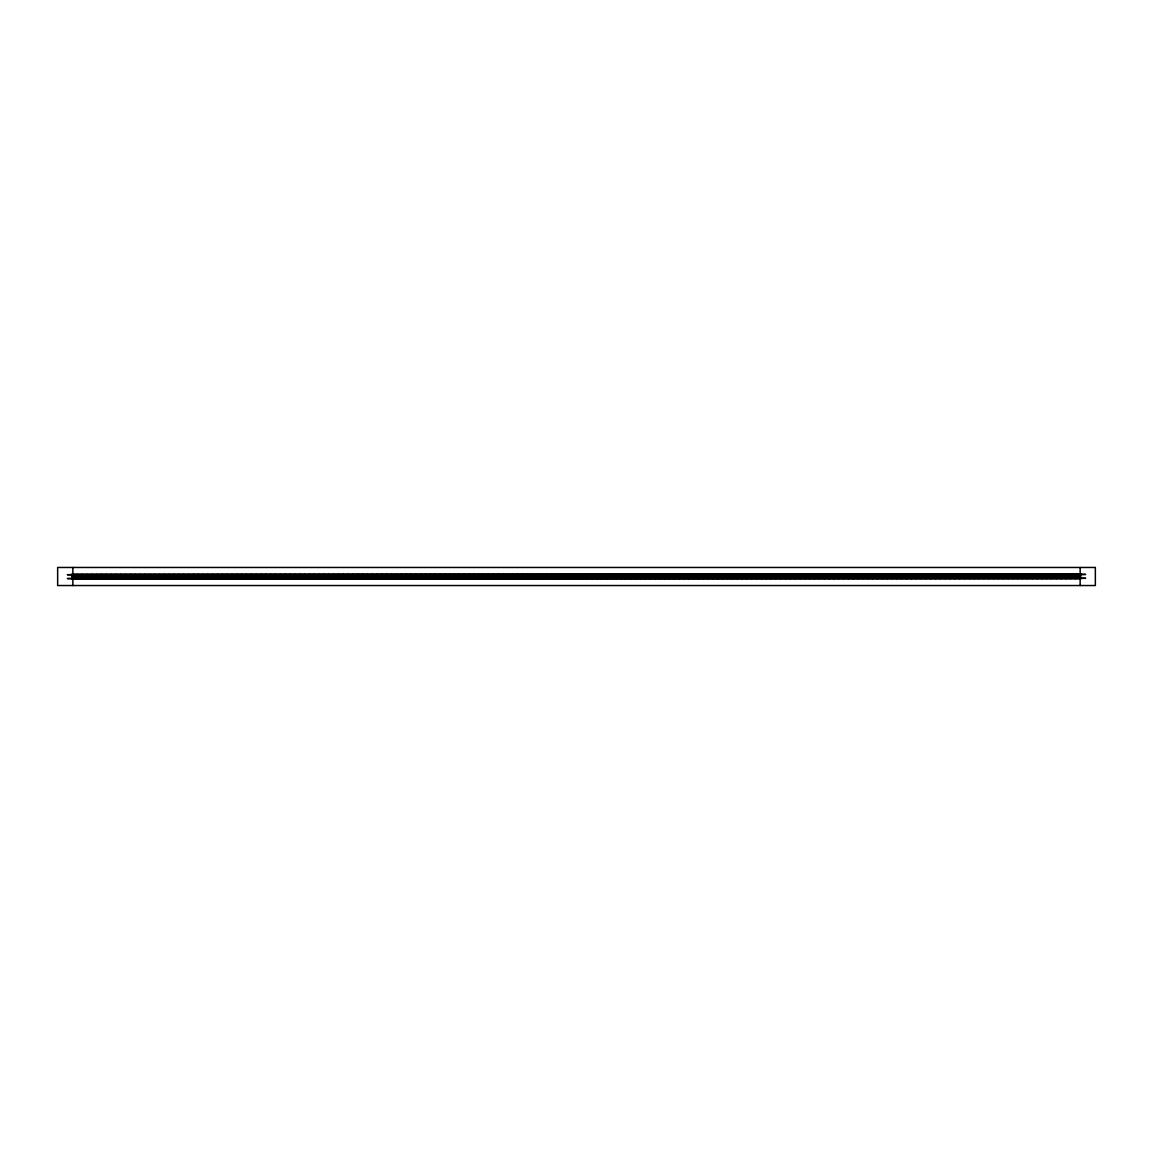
<?xml version="1.0" encoding="UTF-8"?>
<svg xmlns="http://www.w3.org/2000/svg" width="1153" height="1153" viewBox="0 0 1153 1153"><rect width="100%" height="100%" fill="white"/><g stroke="black" fill="none" stroke-linecap="round" stroke-linejoin="round"><path stroke-width="1.5" d="M1080.837 573.718L1080.606 579.282M1080.145 567.463L1080.145 585.537M72.855 567.463L72.855 585.537M1095.35 567.463L57.65 567.463L57.65 585.537L1095.35 585.537L1095.35 567.463M72.394 573.718L72.163 579.282L72.394 573.718M73.778 574.237L73.201 578.763L73.778 574.237M75.046 574.237L74.455 578.763L75.046 574.237M76.3 574.237L75.723 578.763L76.3 574.237M77.568 574.237L76.977 578.763L77.568 574.237M78.822 574.237L78.245 578.763L78.822 574.237M80.09 574.237L79.499 578.763L80.09 574.237M81.344 574.237L80.768 578.763L81.344 574.237M82.598 574.237L82.022 578.763L82.598 574.237M83.866 574.237L83.29 578.763L83.866 574.237M85.12 574.237L84.544 578.763L85.12 574.237M86.389 574.237L85.812 578.763L86.389 574.237M87.642 574.237L87.066 578.763L87.642 574.237M88.911 574.237L88.334 578.763L88.911 574.237M90.165 574.237L89.588 578.763L90.165 574.237M91.433 574.237L90.856 578.763L91.433 574.237M92.687 574.237L92.11 578.763L92.687 574.237M93.955 574.237L93.364 578.763L93.955 574.237M95.209 574.237L94.632 578.763L95.209 574.237M96.477 574.237L95.886 578.763L96.477 574.237M97.731 574.237L97.155 578.763L97.731 574.237M98.999 574.237L98.409 578.763L98.999 574.237M100.253 574.237L99.677 578.763L100.253 574.237M101.522 574.237L100.931 578.763L101.522 574.237M102.776 574.237L102.199 578.763L102.776 574.237M104.029 574.237L103.453 578.763L104.029 574.237M105.298 574.237L104.721 578.763L105.298 574.237M106.552 574.237L105.975 578.763L106.552 574.237M107.82 574.237L107.243 578.763L107.82 574.237M109.074 574.237L108.497 578.763L109.074 574.237M110.342 574.237L109.766 578.763L110.342 574.237M111.596 574.237L111.019 578.763L111.596 574.237M112.864 574.237L112.288 578.763L112.864 574.237M114.118 574.237L113.542 578.763L114.118 574.237M115.386 574.237L114.796 578.763L115.386 574.237M116.64 574.237L116.064 578.763L116.64 574.237M117.909 574.237L117.318 578.763L117.909 574.237M119.163 574.237L118.586 578.763L119.163 574.237M120.431 574.237L119.84 578.763L120.431 574.237M121.685 574.237L121.108 578.763L121.685 574.237M122.953 574.237L122.362 578.763L122.953 574.237M124.207 574.237L123.63 578.763L124.207 574.237M125.461 574.237L124.884 578.763L125.461 574.237M126.729 574.237L126.153 578.763L126.729 574.237M127.983 574.237L127.406 578.763L127.983 574.237M129.251 574.237L128.675 578.763L129.251 574.237M130.505 574.237L129.929 578.763L130.505 574.237M131.773 574.237L131.197 578.763L131.773 574.237M133.027 574.237L132.451 578.763L133.027 574.237M134.296 574.237L133.719 578.763L134.296 574.237M135.55 574.237L134.973 578.763L135.55 574.237M136.818 574.237L136.227 578.763L136.818 574.237M138.072 574.237L137.495 578.763L138.072 574.237M139.34 574.237L138.749 578.763L139.34 574.237M140.594 574.237L140.017 578.763L140.594 574.237M141.862 574.237L141.271 578.763L141.862 574.237M143.116 574.237L142.54 578.763L143.116 574.237M144.384 574.237L143.794 578.763L144.384 574.237M145.638 574.237L145.062 578.763L145.638 574.237M146.892 574.237L146.316 578.763L146.892 574.237M148.16 574.237L147.584 578.763L148.16 574.237M149.414 574.237L148.838 578.763L149.414 574.237M150.683 574.237L150.106 578.763L150.683 574.237M151.937 574.237L151.36 578.763L151.937 574.237M153.205 574.237L152.628 578.763L153.205 574.237M154.459 574.237L153.882 578.763L154.459 574.237M155.727 574.237L155.151 578.763L155.727 574.237M156.981 574.237L156.404 578.763L156.981 574.237M158.249 574.237L157.673 578.763L158.249 574.237M159.503 574.237L158.927 578.763L159.503 574.237M160.771 574.237L160.181 578.763L160.771 574.237M162.025 574.237L161.449 578.763L162.025 574.237M163.294 574.237L162.703 578.763L163.294 574.237M164.548 574.237L163.971 578.763L164.548 574.237M165.816 574.237L165.225 578.763L165.816 574.237M167.07 574.237L166.493 578.763L167.07 574.237M168.338 574.237L167.747 578.763L168.338 574.237M169.592 574.237L169.015 578.763L169.592 574.237M170.846 574.237L170.269 578.763L170.846 574.237M172.114 574.237L171.538 578.763L172.114 574.237M173.368 574.237L172.791 578.763L173.368 574.237M174.636 574.237L174.06 578.763L174.636 574.237M175.89 574.237L175.314 578.763L175.89 574.237M177.158 574.237L176.582 578.763L177.158 574.237M178.412 574.237L177.836 578.763L178.412 574.237M179.681 574.237L179.104 578.763L179.681 574.237M180.935 574.237L180.358 578.763L180.935 574.237M182.203 574.237L181.612 578.763L182.203 574.237M183.457 574.237L182.88 578.763L183.457 574.237M184.725 574.237L184.134 578.763L184.725 574.237M185.979 574.237L185.402 578.763L185.979 574.237M187.247 574.237L186.656 578.763L187.247 574.237M188.501 574.237L187.925 578.763L188.501 574.237M189.769 574.237L189.178 578.763L189.769 574.237M191.023 574.237L190.447 578.763L191.023 574.237M192.277 574.237L191.701 578.763L192.277 574.237M193.545 574.237L192.969 578.763L193.545 574.237M194.799 574.237L194.223 578.763L194.799 574.237M196.068 574.237L195.491 578.763L196.068 574.237M197.322 574.237L196.745 578.763L197.322 574.237M198.59 574.237L198.013 578.763L198.59 574.237M199.844 574.237L199.267 578.763L199.844 574.237M201.112 574.237L200.536 578.763L201.112 574.237M202.366 574.237L201.789 578.763L202.366 574.237M203.634 574.237L203.043 578.763L203.634 574.237M204.888 574.237L204.312 578.763L204.888 574.237M206.156 574.237L205.565 578.763L206.156 574.237M207.41 574.237L206.834 578.763L207.41 574.237M208.679 574.237L208.088 578.763L208.679 574.237M209.932 574.237L209.356 578.763L209.932 574.237M211.201 574.237L210.61 578.763L211.201 574.237M212.455 574.237L211.878 578.763L212.455 574.237M213.709 574.237L213.132 578.763L213.709 574.237M214.977 574.237L214.4 578.763L214.977 574.237M216.231 574.237L215.654 578.763L216.231 574.237M217.499 574.237L216.923 578.763L217.499 574.237M218.753 574.237L218.176 578.763L218.753 574.237M220.021 574.237L219.445 578.763L220.021 574.237M221.275 574.237L220.699 578.763L221.275 574.237M222.543 574.237L221.967 578.763L222.543 574.237M223.797 574.237L223.221 578.763L223.797 574.237M225.066 574.237L224.475 578.763L225.066 574.237M226.319 574.237L225.743 578.763L226.319 574.237M227.588 574.237L226.997 578.763L227.588 574.237M228.842 574.237L228.265 578.763L228.842 574.237M230.11 574.237L229.519 578.763L230.11 574.237M231.364 574.237L230.787 578.763L231.364 574.237M232.632 574.237L232.041 578.763L232.632 574.237M233.886 574.237L233.31 578.763L233.886 574.237M235.14 574.237L234.563 578.763L235.14 574.237M236.408 574.237L235.832 578.763L236.408 574.237M237.662 574.237L237.086 578.763L237.662 574.237M238.93 574.237L238.354 578.763L238.93 574.237M240.184 574.237L239.608 578.763L240.184 574.237M241.453 574.237L240.876 578.763L241.453 574.237M242.707 574.237L242.13 578.763L242.707 574.237M243.975 574.237L243.398 578.763L243.975 574.237M245.229 574.237L244.652 578.763L245.229 574.237M246.497 574.237L245.906 578.763L246.497 574.237M247.751 574.237L247.174 578.763L247.751 574.237M249.019 574.237L248.428 578.763L249.019 574.237M250.273 574.237L249.697 578.763L250.273 574.237M251.541 574.237L250.95 578.763L251.541 574.237M252.795 574.237L252.219 578.763L252.795 574.237M254.064 574.237L253.473 578.763L254.064 574.237M255.317 574.237L254.741 578.763L255.317 574.237M256.571 574.237L255.995 578.763L256.571 574.237M257.84 574.237L257.263 578.763L257.84 574.237M259.094 574.237L258.517 578.763L259.094 574.237M260.362 574.237L259.785 578.763L260.362 574.237M261.616 574.237L261.039 578.763L261.616 574.237M262.884 574.237L262.308 578.763L262.884 574.237M264.138 574.237L263.561 578.763L264.138 574.237M265.406 574.237L264.83 578.763L265.406 574.237M266.66 574.237L266.084 578.763L266.66 574.237M267.928 574.237L267.337 578.763L267.928 574.237M269.182 574.237L268.606 578.763L269.182 574.237M270.451 574.237L269.86 578.763L270.451 574.237M271.704 574.237L271.128 578.763L271.704 574.237M272.973 574.237L272.382 578.763L272.973 574.237M274.227 574.237L273.65 578.763L274.227 574.237M275.495 574.237L274.904 578.763L275.495 574.237M276.749 574.237L276.172 578.763L276.749 574.237M278.003 574.237L277.426 578.763L278.003 574.237M279.271 574.237L278.695 578.763L279.271 574.237M280.525 574.237L279.948 578.763L280.525 574.237M281.793 574.237L281.217 578.763L281.793 574.237M283.047 574.237L282.471 578.763L283.047 574.237M284.315 574.237L283.739 578.763L284.315 574.237M285.569 574.237L284.993 578.763L285.569 574.237M286.838 574.237L286.261 578.763L286.838 574.237M288.091 574.237L287.515 578.763L288.091 574.237M289.36 574.237L288.769 578.763L289.36 574.237M290.614 574.237L290.037 578.763L290.614 574.237M291.882 574.237L291.291 578.763L291.882 574.237M293.136 574.237L292.559 578.763L293.136 574.237M294.404 574.237L293.813 578.763L294.404 574.237M295.658 574.237L295.082 578.763L295.658 574.237M296.926 574.237L296.335 578.763L296.926 574.237M298.18 574.237L297.604 578.763L298.18 574.237M299.434 574.237L298.858 578.763L299.434 574.237M300.702 574.237L300.126 578.763L300.702 574.237M301.956 574.237L301.38 578.763L301.956 574.237M303.225 574.237L302.648 578.763L303.225 574.237M304.478 574.237L303.902 578.763L304.478 574.237M305.747 574.237L305.17 578.763L305.747 574.237M307.001 574.237L306.424 578.763L307.001 574.237M308.269 574.237L307.692 578.763L308.269 574.237M309.523 574.237L308.946 578.763L309.523 574.237M310.791 574.237L310.2 578.763L310.791 574.237M312.045 574.237L311.469 578.763L312.045 574.237M313.313 574.237L312.722 578.763L313.313 574.237M314.567 574.237L313.991 578.763L314.567 574.237M315.836 574.237L315.245 578.763L315.836 574.237M317.089 574.237L316.513 578.763L317.089 574.237M318.358 574.237L317.767 578.763L318.358 574.237M319.612 574.237L319.035 578.763L319.612 574.237M320.865 574.237L320.289 578.763L320.865 574.237M322.134 574.237L321.557 578.763L322.134 574.237M323.388 574.237L322.811 578.763L323.388 574.237M324.656 574.237L324.079 578.763L324.656 574.237M325.91 574.237L325.333 578.763L325.91 574.237M327.178 574.237L326.602 578.763L327.178 574.237M328.432 574.237L327.856 578.763L328.432 574.237M329.7 574.237L329.124 578.763L329.7 574.237M330.954 574.237L330.378 578.763L330.954 574.237M332.223 574.237L331.646 578.763L332.223 574.237M333.476 574.237L332.9 578.763L333.476 574.237M334.745 574.237L334.154 578.763L334.745 574.237M335.999 574.237L335.422 578.763L335.999 574.237M337.267 574.237L336.676 578.763L337.267 574.237M338.521 574.237L337.944 578.763L338.521 574.237M339.789 574.237L339.198 578.763L339.789 574.237M341.043 574.237L340.466 578.763L341.043 574.237M342.311 574.237L341.72 578.763L342.311 574.237M343.565 574.237L342.989 578.763L343.565 574.237M344.819 574.237L344.243 578.763L344.819 574.237M346.087 574.237L345.511 578.763L346.087 574.237M347.341 574.237L346.765 578.763L347.341 574.237M348.61 574.237L348.033 578.763L348.61 574.237M349.863 574.237L349.287 578.763L349.863 574.237M351.132 574.237L350.555 578.763L351.132 574.237M352.386 574.237L351.809 578.763L352.386 574.237M353.654 574.237L353.077 578.763L353.654 574.237M354.908 574.237L354.331 578.763L354.908 574.237M356.176 574.237L355.585 578.763L356.176 574.237M357.43 574.237L356.853 578.763L357.43 574.237M358.698 574.237L358.107 578.763L358.698 574.237M359.952 574.237L359.376 578.763L359.952 574.237M361.22 574.237L360.63 578.763L361.22 574.237M362.474 574.237L361.898 578.763L362.474 574.237M363.743 574.237L363.152 578.763L363.743 574.237M364.997 574.237L364.42 578.763L364.997 574.237M366.25 574.237L365.674 578.763L366.25 574.237M367.519 574.237L366.942 578.763L367.519 574.237M368.773 574.237L368.196 578.763L368.773 574.237M370.041 574.237L369.464 578.763L370.041 574.237M371.295 574.237L370.718 578.763L371.295 574.237M372.563 574.237L371.987 578.763L372.563 574.237M373.817 574.237L373.241 578.763L373.817 574.237M375.085 574.237L374.509 578.763L375.085 574.237M376.339 574.237L375.763 578.763L376.339 574.237M377.607 574.237L377.017 578.763L377.607 574.237M378.861 574.237L378.285 578.763L378.861 574.237M380.13 574.237L379.539 578.763L380.13 574.237M381.384 574.237L380.807 578.763L381.384 574.237M382.652 574.237L382.061 578.763L382.652 574.237M383.906 574.237L383.329 578.763L383.906 574.237M385.174 574.237L384.583 578.763L385.174 574.237M386.428 574.237L385.851 578.763L386.428 574.237M387.682 574.237L387.105 578.763L387.682 574.237M388.95 574.237L388.374 578.763L388.95 574.237M390.204 574.237L389.628 578.763L390.204 574.237M391.472 574.237L390.896 578.763L391.472 574.237M392.726 574.237L392.15 578.763L392.726 574.237M393.995 574.237L393.418 578.763L393.995 574.237M395.248 574.237L394.672 578.763L395.248 574.237M396.517 574.237L395.94 578.763L396.517 574.237M397.771 574.237L397.194 578.763L397.771 574.237M399.039 574.237L398.448 578.763L399.039 574.237M400.293 574.237L399.716 578.763L400.293 574.237M401.561 574.237L400.97 578.763L401.561 574.237M402.815 574.237L402.238 578.763L402.815 574.237M404.083 574.237L403.492 578.763L404.083 574.237M405.337 574.237L404.761 578.763L405.337 574.237M406.605 574.237L406.015 578.763L406.605 574.237M407.859 574.237L407.283 578.763L407.859 574.237M409.113 574.237L408.537 578.763L409.113 574.237M410.382 574.237L409.805 578.763L410.382 574.237M411.635 574.237L411.059 578.763L411.635 574.237M412.904 574.237L412.327 578.763L412.904 574.237M414.158 574.237L413.581 578.763L414.158 574.237M415.426 574.237L414.849 578.763L415.426 574.237M416.68 574.237L416.103 578.763L416.68 574.237M417.948 574.237L417.372 578.763L417.948 574.237M419.202 574.237L418.625 578.763L419.202 574.237M420.47 574.237L419.879 578.763L420.47 574.237M421.724 574.237L421.148 578.763L421.724 574.237M422.992 574.237L422.402 578.763L422.992 574.237M424.246 574.237L423.67 578.763L424.246 574.237M425.515 574.237L424.924 578.763L425.515 574.237M426.769 574.237L426.192 578.763L426.769 574.237M428.037 574.237L427.446 578.763L428.037 574.237M429.291 574.237L428.714 578.763L429.291 574.237M430.545 574.237L429.968 578.763L430.545 574.237M431.813 574.237L431.236 578.763L431.813 574.237M433.067 574.237L432.49 578.763L433.067 574.237M434.335 574.237L433.759 578.763L434.335 574.237M435.589 574.237L435.012 578.763L435.589 574.237M436.857 574.237L436.281 578.763L436.857 574.237M438.111 574.237L437.535 578.763L438.111 574.237M439.379 574.237L438.803 578.763L439.379 574.237M440.633 574.237L440.057 578.763L440.633 574.237M441.902 574.237L441.311 578.763L441.902 574.237M443.156 574.237L442.579 578.763L443.156 574.237M444.424 574.237L443.833 578.763L444.424 574.237M445.678 574.237L445.101 578.763L445.678 574.237M446.946 574.237L446.355 578.763L446.946 574.237M448.2 574.237L447.623 578.763L448.2 574.237M449.468 574.237L448.877 578.763L449.468 574.237M450.722 574.237L450.146 578.763L450.722 574.237M451.976 574.237L451.399 578.763L451.976 574.237M453.244 574.237L452.668 578.763L453.244 574.237M454.498 574.237L453.922 578.763L454.498 574.237M455.766 574.237L455.19 578.763L455.766 574.237M457.02 574.237L456.444 578.763L457.02 574.237M458.289 574.237L457.712 578.763L458.289 574.237M459.543 574.237L458.966 578.763L459.543 574.237M460.811 574.237L460.234 578.763L460.811 574.237M462.065 574.237L461.488 578.763L462.065 574.237M463.333 574.237L462.742 578.763L463.333 574.237M464.587 574.237L464.01 578.763L464.587 574.237M465.855 574.237L465.264 578.763L465.855 574.237M467.109 574.237L466.533 578.763L467.109 574.237M468.377 574.237L467.787 578.763L468.377 574.237M469.631 574.237L469.055 578.763L469.631 574.237M470.9 574.237L470.309 578.763L470.9 574.237M472.154 574.237L471.577 578.763L472.154 574.237M473.407 574.237L472.831 578.763L473.407 574.237M474.676 574.237L474.099 578.763L474.676 574.237M475.93 574.237L475.353 578.763L475.93 574.237M477.198 574.237L476.621 578.763L477.198 574.237M478.452 574.237L477.875 578.763L478.452 574.237M479.72 574.237L479.144 578.763L479.72 574.237M480.974 574.237L480.397 578.763L480.974 574.237M482.242 574.237L481.666 578.763L482.242 574.237M483.496 574.237L482.92 578.763L483.496 574.237M484.764 574.237L484.188 578.763L484.764 574.237M486.018 574.237L485.442 578.763L486.018 574.237M487.287 574.237L486.696 578.763L487.287 574.237M488.541 574.237L487.964 578.763L488.541 574.237M489.809 574.237L489.218 578.763L489.809 574.237M491.063 574.237L490.486 578.763L491.063 574.237M492.331 574.237L491.74 578.763L492.331 574.237M493.585 574.237L493.008 578.763L493.585 574.237M494.839 574.237L494.262 578.763L494.839 574.237M496.107 574.237L495.531 578.763L496.107 574.237M497.361 574.237L496.784 578.763L497.361 574.237M498.629 574.237L498.053 578.763L498.629 574.237M499.883 574.237L499.307 578.763L499.883 574.237M501.151 574.237L500.575 578.763L501.151 574.237M502.405 574.237L501.829 578.763L502.405 574.237M503.674 574.237L503.097 578.763L503.674 574.237M504.928 574.237L504.351 578.763L504.928 574.237M506.196 574.237L505.619 578.763L506.196 574.237M507.45 574.237L506.873 578.763L507.45 574.237M508.718 574.237L508.127 578.763L508.718 574.237M509.972 574.237L509.395 578.763L509.972 574.237M511.24 574.237L510.649 578.763L511.24 574.237M512.494 574.237L511.918 578.763L512.494 574.237M513.762 574.237L513.171 578.763L513.762 574.237M515.016 574.237L514.44 578.763L515.016 574.237M516.285 574.237L515.694 578.763L516.285 574.237M517.538 574.237L516.962 578.763L517.538 574.237M518.792 574.237L518.216 578.763L518.792 574.237M520.061 574.237L519.484 578.763L520.061 574.237M521.315 574.237L520.738 578.763L521.315 574.237M522.583 574.237L522.006 578.763L522.583 574.237M523.837 574.237L523.26 578.763L523.837 574.237M525.105 574.237L524.529 578.763L525.105 574.237M526.359 574.237L525.782 578.763L526.359 574.237M527.627 574.237L527.051 578.763L527.627 574.237M528.881 574.237L528.305 578.763L528.881 574.237M530.149 574.237L529.558 578.763L530.149 574.237M531.403 574.237L530.827 578.763L531.403 574.237M532.672 574.237L532.081 578.763L532.672 574.237M533.925 574.237L533.349 578.763L533.925 574.237M535.194 574.237L534.603 578.763L535.194 574.237M536.448 574.237L535.871 578.763L536.448 574.237M537.716 574.237L537.125 578.763L537.716 574.237M538.97 574.237L538.393 578.763L538.97 574.237M540.224 574.237L539.647 578.763L540.224 574.237M541.492 574.237L540.916 578.763L541.492 574.237M542.746 574.237L542.169 578.763L542.746 574.237M544.014 574.237L543.438 578.763L544.014 574.237M545.268 574.237L544.692 578.763L545.268 574.237M546.536 574.237L545.96 578.763L546.536 574.237M547.79 574.237L547.214 578.763L547.79 574.237M549.059 574.237L548.482 578.763L549.059 574.237M550.312 574.237L549.736 578.763L550.312 574.237M551.581 574.237L550.99 578.763L551.581 574.237M552.835 574.237L552.258 578.763L552.835 574.237M554.103 574.237L553.512 578.763L554.103 574.237M555.357 574.237L554.78 578.763L555.357 574.237M556.625 574.237L556.034 578.763L556.625 574.237M557.879 574.237L557.303 578.763L557.879 574.237M559.147 574.237L558.556 578.763L559.147 574.237M560.401 574.237L559.825 578.763L560.401 574.237M561.655 574.237L561.079 578.763L561.655 574.237M562.923 574.237L562.347 578.763L562.923 574.237M564.177 574.237L563.601 578.763L564.177 574.237M565.446 574.237L564.869 578.763L565.446 574.237M566.699 574.237L566.123 578.763L566.699 574.237M567.968 574.237L567.391 578.763L567.968 574.237M569.222 574.237L568.645 578.763L569.222 574.237M570.49 574.237L569.913 578.763L570.49 574.237M571.744 574.237L571.167 578.763L571.744 574.237M573.012 574.237L572.421 578.763L573.012 574.237M574.266 574.237L573.69 578.763L574.266 574.237M575.534 574.237L574.943 578.763L575.534 574.237M576.788 574.237L576.212 578.763L576.788 574.237M578.057 574.237L577.466 578.763L578.057 574.237M579.31 574.237L578.734 578.763L579.31 574.237M580.579 574.237L579.988 578.763L580.579 574.237M581.833 574.237L581.256 578.763L581.833 574.237M583.087 574.237L582.51 578.763L583.087 574.237M584.355 574.237L583.778 578.763L584.355 574.237M585.609 574.237L585.032 578.763L585.609 574.237M586.877 574.237L586.3 578.763L586.877 574.237M588.131 574.237L587.554 578.763L588.131 574.237M589.399 574.237L588.823 578.763L589.399 574.237M590.653 574.237L590.077 578.763L590.653 574.237M591.921 574.237L591.345 578.763L591.921 574.237M593.175 574.237L592.599 578.763L593.175 574.237M594.444 574.237L593.853 578.763L594.444 574.237M595.697 574.237L595.121 578.763L595.697 574.237M596.966 574.237L596.375 578.763L596.966 574.237M598.22 574.237L597.643 578.763L598.22 574.237M599.488 574.237L598.897 578.763L599.488 574.237M600.742 574.237L600.165 578.763L600.742 574.237M602.01 574.237L601.419 578.763L602.01 574.237M603.264 574.237L602.688 578.763L603.264 574.237M604.518 574.237L603.941 578.763L604.518 574.237M605.786 574.237L605.21 578.763L605.786 574.237M607.04 574.237L606.464 578.763L607.04 574.237M608.308 574.237L607.732 578.763L608.308 574.237M609.562 574.237L608.986 578.763L609.562 574.237M610.831 574.237L610.254 578.763L610.831 574.237M612.084 574.237L611.508 578.763L612.084 574.237M613.353 574.237L612.776 578.763L613.353 574.237M614.607 574.237L614.03 578.763L614.607 574.237M615.875 574.237L615.284 578.763L615.875 574.237M617.129 574.237L616.552 578.763L617.129 574.237M618.397 574.237L617.806 578.763L618.397 574.237M619.651 574.237L619.075 578.763L619.651 574.237M620.919 574.237L620.328 578.763L620.919 574.237M622.173 574.237L621.597 578.763L622.173 574.237M623.442 574.237L622.851 578.763L623.442 574.237M624.695 574.237L624.119 578.763L624.695 574.237M625.949 574.237L625.373 578.763L625.949 574.237M627.218 574.237L626.641 578.763L627.218 574.237M628.471 574.237L627.895 578.763L628.471 574.237M629.74 574.237L629.163 578.763L629.74 574.237M630.994 574.237L630.417 578.763L630.994 574.237M632.262 574.237L631.685 578.763L632.262 574.237M633.516 574.237L632.939 578.763L633.516 574.237M634.784 574.237L634.208 578.763L634.784 574.237M636.038 574.237L635.462 578.763L636.038 574.237M637.306 574.237L636.715 578.763L637.306 574.237M638.56 574.237L637.984 578.763L638.56 574.237M639.829 574.237L639.238 578.763L639.829 574.237M641.082 574.237L640.506 578.763L641.082 574.237M642.351 574.237L641.76 578.763L642.351 574.237M643.605 574.237L643.028 578.763L643.605 574.237M644.873 574.237L644.282 578.763L644.873 574.237M646.127 574.237L645.55 578.763L646.127 574.237M647.381 574.237L646.804 578.763L647.381 574.237M648.649 574.237L648.072 578.763L648.649 574.237M649.903 574.237L649.326 578.763L649.903 574.237M651.171 574.237L650.595 578.763L651.171 574.237M652.425 574.237L651.849 578.763L652.425 574.237M653.693 574.237L653.117 578.763L653.693 574.237M654.947 574.237L654.371 578.763L654.947 574.237M656.216 574.237L655.639 578.763L656.216 574.237M657.469 574.237L656.893 578.763L657.469 574.237M658.738 574.237L658.161 578.763L658.738 574.237M659.992 574.237L659.415 578.763L659.992 574.237M661.26 574.237L660.669 578.763L661.26 574.237M662.514 574.237L661.937 578.763L662.514 574.237M663.782 574.237L663.191 578.763L663.782 574.237M665.036 574.237L664.459 578.763L665.036 574.237M666.304 574.237L665.713 578.763L666.304 574.237M667.558 574.237L666.982 578.763L667.558 574.237M668.812 574.237L668.236 578.763L668.812 574.237M670.08 574.237L669.504 578.763L670.08 574.237M671.334 574.237L670.758 578.763L671.334 574.237M672.603 574.237L672.026 578.763L672.603 574.237M673.856 574.237L673.28 578.763L673.856 574.237M675.125 574.237L674.548 578.763L675.125 574.237M676.379 574.237L675.802 578.763L676.379 574.237M677.647 574.237L677.07 578.763L677.647 574.237M678.901 574.237L678.324 578.763L678.901 574.237M680.169 574.237L679.593 578.763L680.169 574.237M681.423 574.237L680.846 578.763L681.423 574.237M682.691 574.237L682.1 578.763L682.691 574.237M683.945 574.237L683.369 578.763L683.945 574.237M685.213 574.237L684.623 578.763L685.213 574.237M686.467 574.237L685.891 578.763L686.467 574.237M687.736 574.237L687.145 578.763L687.736 574.237M688.99 574.237L688.413 578.763L688.99 574.237M690.258 574.237L689.667 578.763L690.258 574.237M691.512 574.237L690.935 578.763L691.512 574.237M692.766 574.237L692.189 578.763L692.766 574.237M694.034 574.237L693.457 578.763L694.034 574.237M695.288 574.237L694.711 578.763L695.288 574.237M696.556 574.237L695.98 578.763L696.556 574.237M697.81 574.237L697.234 578.763L697.81 574.237M699.078 574.237L698.502 578.763L699.078 574.237M700.332 574.237L699.756 578.763L700.332 574.237M701.601 574.237L701.024 578.763L701.601 574.237M702.854 574.237L702.278 578.763L702.854 574.237M704.123 574.237L703.532 578.763L704.123 574.237M705.377 574.237L704.8 578.763L705.377 574.237M706.645 574.237L706.054 578.763L706.645 574.237M707.899 574.237L707.322 578.763L707.899 574.237M709.167 574.237L708.576 578.763L709.167 574.237M710.421 574.237L709.844 578.763L710.421 574.237M711.689 574.237L711.098 578.763L711.689 574.237M712.943 574.237L712.367 578.763L712.943 574.237M714.197 574.237L713.621 578.763L714.197 574.237M715.465 574.237L714.889 578.763L715.465 574.237M716.719 574.237L716.143 578.763L716.719 574.237M717.988 574.237L717.411 578.763L717.988 574.237M719.241 574.237L718.665 578.763L719.241 574.237M720.51 574.237L719.933 578.763L720.51 574.237M721.764 574.237L721.187 578.763L721.764 574.237M723.032 574.237L722.455 578.763L723.032 574.237M724.286 574.237L723.709 578.763L724.286 574.237M725.554 574.237L724.963 578.763L725.554 574.237M726.808 574.237L726.231 578.763L726.808 574.237M728.076 574.237L727.485 578.763L728.076 574.237M729.33 574.237L728.754 578.763L729.33 574.237M730.598 574.237L730.008 578.763L730.598 574.237M731.852 574.237L731.276 578.763L731.852 574.237M733.121 574.237L732.53 578.763L733.121 574.237M734.375 574.237L733.798 578.763L734.375 574.237M735.628 574.237L735.052 578.763L735.628 574.237M736.897 574.237L736.32 578.763L736.897 574.237M738.151 574.237L737.574 578.763L738.151 574.237M739.419 574.237L738.842 578.763L739.419 574.237M740.673 574.237L740.096 578.763L740.673 574.237M741.941 574.237L741.365 578.763L741.941 574.237M743.195 574.237L742.618 578.763L743.195 574.237M744.463 574.237L743.887 578.763L744.463 574.237M745.717 574.237L745.141 578.763L745.717 574.237M746.985 574.237L746.395 578.763L746.985 574.237M748.239 574.237L747.663 578.763L748.239 574.237M749.508 574.237L748.917 578.763L749.508 574.237M750.762 574.237L750.185 578.763L750.762 574.237M752.03 574.237L751.439 578.763L752.03 574.237M753.284 574.237L752.707 578.763L753.284 574.237M754.552 574.237L753.961 578.763L754.552 574.237M755.806 574.237L755.229 578.763L755.806 574.237M757.06 574.237L756.483 578.763L757.06 574.237M758.328 574.237L757.752 578.763L758.328 574.237M759.582 574.237L759.005 578.763L759.582 574.237M760.85 574.237L760.274 578.763L760.85 574.237M762.104 574.237L761.528 578.763L762.104 574.237M763.372 574.237L762.796 578.763L763.372 574.237M764.626 574.237L764.05 578.763L764.626 574.237M765.895 574.237L765.318 578.763L765.895 574.237M767.149 574.237L766.572 578.763L767.149 574.237M768.417 574.237L767.826 578.763L768.417 574.237M769.671 574.237L769.094 578.763L769.671 574.237M770.939 574.237L770.348 578.763L770.939 574.237M772.193 574.237L771.616 578.763L772.193 574.237M773.461 574.237L772.87 578.763L773.461 574.237M774.715 574.237L774.139 578.763L774.715 574.237M775.983 574.237L775.392 578.763L775.983 574.237M777.237 574.237L776.661 578.763L777.237 574.237M778.491 574.237L777.915 578.763L778.491 574.237M779.759 574.237L779.183 578.763L779.759 574.237M781.013 574.237L780.437 578.763L781.013 574.237M782.282 574.237L781.705 578.763L782.282 574.237M783.536 574.237L782.959 578.763L783.536 574.237M784.804 574.237L784.227 578.763L784.804 574.237M786.058 574.237L785.481 578.763L786.058 574.237M787.326 574.237L786.75 578.763L787.326 574.237M788.58 574.237L788.003 578.763L788.58 574.237M789.848 574.237L789.257 578.763L789.848 574.237M791.102 574.237L790.526 578.763L791.102 574.237M792.37 574.237L791.78 578.763L792.37 574.237M793.624 574.237L793.048 578.763L793.624 574.237M794.893 574.237L794.302 578.763L794.893 574.237M796.146 574.237L795.57 578.763L796.146 574.237M797.415 574.237L796.824 578.763L797.415 574.237M798.669 574.237L798.092 578.763L798.669 574.237M799.923 574.237L799.346 578.763L799.923 574.237M801.191 574.237L800.614 578.763L801.191 574.237M802.445 574.237L801.868 578.763L802.445 574.237M803.713 574.237L803.137 578.763L803.713 574.237M804.967 574.237L804.39 578.763L804.967 574.237M806.235 574.237L805.659 578.763L806.235 574.237M807.489 574.237L806.913 578.763L807.489 574.237M808.757 574.237L808.181 578.763L808.757 574.237M810.011 574.237L809.435 578.763L810.011 574.237M811.28 574.237L810.689 578.763L811.28 574.237M812.534 574.237L811.957 578.763L812.534 574.237M813.802 574.237L813.211 578.763L813.802 574.237M815.056 574.237L814.479 578.763L815.056 574.237M816.324 574.237L815.733 578.763L816.324 574.237M817.578 574.237L817.001 578.763L817.578 574.237M818.846 574.237L818.255 578.763L818.846 574.237M820.1 574.237L819.524 578.763L820.1 574.237M821.354 574.237L820.777 578.763L821.354 574.237M822.622 574.237L822.046 578.763L822.622 574.237M823.876 574.237L823.3 578.763L823.876 574.237M825.144 574.237L824.568 578.763L825.144 574.237M826.398 574.237L825.822 578.763L826.398 574.237M827.667 574.237L827.09 578.763L827.667 574.237M828.921 574.237L828.344 578.763L828.921 574.237M830.189 574.237L829.612 578.763L830.189 574.237M831.443 574.237L830.866 578.763L831.443 574.237M832.711 574.237L832.135 578.763L832.711 574.237M833.965 574.237L833.388 578.763L833.965 574.237M835.233 574.237L834.642 578.763L835.233 574.237M836.487 574.237L835.911 578.763L836.487 574.237M837.755 574.237L837.164 578.763L837.755 574.237M839.009 574.237L838.433 578.763L839.009 574.237M840.278 574.237L839.687 578.763L840.278 574.237M841.531 574.237L840.955 578.763L841.531 574.237M842.8 574.237L842.209 578.763L842.8 574.237M844.054 574.237L843.477 578.763L844.054 574.237M845.308 574.237L844.731 578.763L845.308 574.237M846.576 574.237L845.999 578.763L846.576 574.237M847.83 574.237L847.253 578.763L847.83 574.237M849.098 574.237L848.522 578.763L849.098 574.237M850.352 574.237L849.775 578.763L850.352 574.237M851.62 574.237L851.044 578.763L851.62 574.237M852.874 574.237L852.298 578.763L852.874 574.237M854.142 574.237L853.566 578.763L854.142 574.237M855.396 574.237L854.82 578.763L855.396 574.237M856.665 574.237L856.074 578.763L856.665 574.237M857.918 574.237L857.342 578.763L857.918 574.237M859.187 574.237L858.596 578.763L859.187 574.237M860.441 574.237L859.864 578.763L860.441 574.237M861.709 574.237L861.118 578.763L861.709 574.237M862.963 574.237L862.386 578.763L862.963 574.237M864.231 574.237L863.64 578.763L864.231 574.237M865.485 574.237L864.909 578.763L865.485 574.237M866.739 574.237L866.162 578.763L866.739 574.237M868.007 574.237L867.431 578.763L868.007 574.237M869.261 574.237L868.685 578.763L869.261 574.237M870.529 574.237L869.953 578.763L870.529 574.237M871.783 574.237L871.207 578.763L871.783 574.237M873.052 574.237L872.475 578.763L873.052 574.237M874.305 574.237L873.729 578.763L874.305 574.237M875.574 574.237L874.997 578.763L875.574 574.237M876.828 574.237L876.251 578.763L876.828 574.237M878.096 574.237L877.505 578.763L878.096 574.237M879.35 574.237L878.773 578.763L879.35 574.237M880.618 574.237L880.027 578.763L880.618 574.237M881.872 574.237L881.296 578.763L881.872 574.237M883.14 574.237L882.549 578.763L883.14 574.237M884.394 574.237L883.818 578.763L884.394 574.237M885.663 574.237L885.072 578.763L885.663 574.237M886.916 574.237L886.34 578.763L886.916 574.237M888.17 574.237L887.594 578.763L888.17 574.237M889.439 574.237L888.862 578.763L889.439 574.237M890.692 574.237L890.116 578.763L890.692 574.237M891.961 574.237L891.384 578.763L891.961 574.237M893.215 574.237L892.638 578.763L893.215 574.237M894.483 574.237L893.906 578.763L894.483 574.237M895.737 574.237L895.16 578.763L895.737 574.237M897.005 574.237L896.429 578.763L897.005 574.237M898.259 574.237L897.683 578.763L898.259 574.237M899.527 574.237L898.936 578.763L899.527 574.237M900.781 574.237L900.205 578.763L900.781 574.237M902.05 574.237L901.459 578.763L902.05 574.237M903.303 574.237L902.727 578.763L903.303 574.237M904.572 574.237L903.981 578.763L904.572 574.237M905.826 574.237L905.249 578.763L905.826 574.237M907.094 574.237L906.503 578.763L907.094 574.237M908.348 574.237L907.771 578.763L908.348 574.237M909.602 574.237L909.025 578.763L909.602 574.237M910.87 574.237L910.293 578.763L910.87 574.237M912.124 574.237L911.547 578.763L912.124 574.237M913.392 574.237L912.816 578.763L913.392 574.237M914.646 574.237L914.07 578.763L914.646 574.237M915.914 574.237L915.338 578.763L915.914 574.237M917.168 574.237L916.592 578.763L917.168 574.237M918.437 574.237L917.86 578.763L918.437 574.237M919.69 574.237L919.114 578.763L919.69 574.237M920.959 574.237L920.368 578.763L920.959 574.237M922.213 574.237L921.636 578.763L922.213 574.237M923.481 574.237L922.89 578.763L923.481 574.237M924.735 574.237L924.158 578.763L924.735 574.237M926.003 574.237L925.412 578.763L926.003 574.237M927.257 574.237L926.681 578.763L927.257 574.237M928.525 574.237L927.934 578.763L928.525 574.237M929.779 574.237L929.203 578.763L929.779 574.237M931.033 574.237L930.457 578.763L931.033 574.237M932.301 574.237L931.725 578.763L932.301 574.237M933.555 574.237L932.979 578.763L933.555 574.237M934.824 574.237L934.247 578.763L934.824 574.237M936.077 574.237L935.501 578.763L936.077 574.237M937.346 574.237L936.769 578.763L937.346 574.237M938.6 574.237L938.023 578.763L938.6 574.237M939.868 574.237L939.291 578.763L939.868 574.237M941.122 574.237L940.545 578.763L941.122 574.237M942.39 574.237L941.799 578.763L942.39 574.237M943.644 574.237L943.068 578.763L943.644 574.237M944.912 574.237L944.321 578.763L944.912 574.237M946.166 574.237L945.59 578.763L946.166 574.237M947.435 574.237L946.844 578.763L947.435 574.237M948.688 574.237L948.112 578.763L948.688 574.237M949.957 574.237L949.366 578.763L949.957 574.237M951.211 574.237L950.634 578.763L951.211 574.237M952.464 574.237L951.888 578.763L952.464 574.237M953.733 574.237L953.156 578.763L953.733 574.237M954.987 574.237L954.41 578.763L954.987 574.237M956.255 574.237L955.678 578.763L956.255 574.237M957.509 574.237L956.932 578.763L957.509 574.237M958.777 574.237L958.201 578.763L958.777 574.237M960.031 574.237L959.455 578.763L960.031 574.237M961.299 574.237L960.723 578.763L961.299 574.237M962.553 574.237L961.977 578.763L962.553 574.237M963.822 574.237L963.231 578.763L963.822 574.237M965.075 574.237L964.499 578.763L965.075 574.237M966.344 574.237L965.753 578.763L966.344 574.237M967.598 574.237L967.021 578.763L967.598 574.237M968.866 574.237L968.275 578.763L968.866 574.237M970.12 574.237L969.543 578.763L970.12 574.237M971.388 574.237L970.797 578.763L971.388 574.237M972.642 574.237L972.065 578.763L972.642 574.237M973.896 574.237L973.319 578.763L973.896 574.237M975.164 574.237L974.588 578.763L975.164 574.237M976.418 574.237L975.842 578.763L976.418 574.237M977.686 574.237L977.11 578.763L977.686 574.237M978.94 574.237L978.364 578.763L978.94 574.237M980.209 574.237L979.632 578.763L980.209 574.237M981.462 574.237L980.886 578.763L981.462 574.237M982.731 574.237L982.154 578.763L982.731 574.237M983.985 574.237L983.408 578.763L983.985 574.237M985.253 574.237L984.662 578.763L985.253 574.237M986.507 574.237L985.93 578.763L986.507 574.237M987.775 574.237L987.184 578.763L987.775 574.237M989.029 574.237L988.452 578.763L989.029 574.237M990.297 574.237L989.706 578.763L990.297 574.237M991.551 574.237L990.975 578.763L991.551 574.237M992.819 574.237L992.229 578.763L992.819 574.237M994.073 574.237L993.497 578.763L994.073 574.237M995.327 574.237L994.751 578.763L995.327 574.237M996.596 574.237L996.019 578.763L996.596 574.237M997.849 574.237L997.273 578.763L997.849 574.237M999.118 574.237L998.541 578.763L999.118 574.237M1000.372 574.237L999.795 578.763L1000.372 574.237M1001.64 574.237L1001.063 578.763L1001.64 574.237M1002.894 574.237L1002.317 578.763L1002.894 574.237M1004.162 574.237L1003.586 578.763L1004.162 574.237M1005.416 574.237L1004.84 578.763L1005.416 574.237M1006.684 574.237L1006.108 578.763L1006.684 574.237M1007.938 574.237L1007.362 578.763L1007.938 574.237M1009.206 574.237L1008.616 578.763L1009.206 574.237M1010.46 574.237L1009.884 578.763L1010.46 574.237M1011.729 574.237L1011.138 578.763L1011.729 574.237M1012.983 574.237L1012.406 578.763L1012.983 574.237M1014.251 574.237L1013.66 578.763L1014.251 574.237M1015.505 574.237L1014.928 578.763L1015.505 574.237M1016.773 574.237L1016.182 578.763L1016.773 574.237M1018.027 574.237L1017.45 578.763L1018.027 574.237M1019.281 574.237L1018.704 578.763L1019.281 574.237M1020.549 574.237L1019.973 578.763L1020.549 574.237M1021.803 574.237L1021.227 578.763L1021.803 574.237M1023.071 574.237L1022.495 578.763L1023.071 574.237M1024.325 574.237L1023.749 578.763L1024.325 574.237M1025.593 574.237L1025.017 578.763L1025.593 574.237M1026.847 574.237L1026.271 578.763L1026.847 574.237M1028.116 574.237L1027.539 578.763L1028.116 574.237M1029.37 574.237L1028.793 578.763L1029.37 574.237M1030.638 574.237L1030.047 578.763L1030.638 574.237M1031.892 574.237L1031.315 578.763L1031.892 574.237M1033.16 574.237L1032.569 578.763L1033.16 574.237M1034.414 574.237L1033.837 578.763L1034.414 574.237M1035.682 574.237L1035.091 578.763L1035.682 574.237M1036.936 574.237L1036.36 578.763L1036.936 574.237M1038.204 574.237L1037.614 578.763L1038.204 574.237M1039.458 574.237L1038.882 578.763L1039.458 574.237M1040.712 574.237L1040.136 578.763L1040.712 574.237M1041.981 574.237L1041.404 578.763L1041.981 574.237M1043.234 574.237L1042.658 578.763L1043.234 574.237M1044.503 574.237L1043.926 578.763L1044.503 574.237M1045.757 574.237L1045.18 578.763L1045.757 574.237M1047.025 574.237L1046.448 578.763L1047.025 574.237M1048.279 574.237L1047.702 578.763L1048.279 574.237M1049.547 574.237L1048.971 578.763L1049.547 574.237M1050.801 574.237L1050.224 578.763L1050.801 574.237M1052.069 574.237L1051.478 578.763L1052.069 574.237M1053.323 574.237L1052.747 578.763L1053.323 574.237M1054.591 574.237L1054.001 578.763L1054.591 574.237M1055.845 574.237L1055.269 578.763L1055.845 574.237M1057.114 574.237L1056.523 578.763L1057.114 574.237M1058.368 574.237L1057.791 578.763L1058.368 574.237M1059.636 574.237L1059.045 578.763L1059.636 574.237M1060.89 574.237L1060.313 578.763L1060.89 574.237M1062.144 574.237L1061.567 578.763L1062.144 574.237M1063.412 574.237L1062.835 578.763L1063.412 574.237M1064.666 574.237L1064.089 578.763L1064.666 574.237M1065.934 574.237L1065.358 578.763L1065.934 574.237M1067.188 574.237L1066.611 578.763L1067.188 574.237M1068.456 574.237L1067.88 578.763L1068.456 574.237M1069.71 574.237L1069.134 578.763L1069.71 574.237M1070.978 574.237L1070.402 578.763L1070.978 574.237M1072.232 574.237L1071.656 578.763L1072.232 574.237M1073.501 574.237L1072.91 578.763L1073.501 574.237M1074.755 574.237L1074.178 578.763L1074.755 574.237M1076.023 574.237L1075.432 578.763L1076.023 574.237M1077.277 574.237L1076.7 578.763L1077.277 574.237M1078.545 574.237L1077.954 578.763L1078.545 574.237M1079.799 574.237L1079.222 578.763L1079.799 574.237M1085.521 574.439L67.479 574.698L1085.521 574.439M1085.521 578.302L67.479 578.561L1085.521 578.302"/></g></svg>
